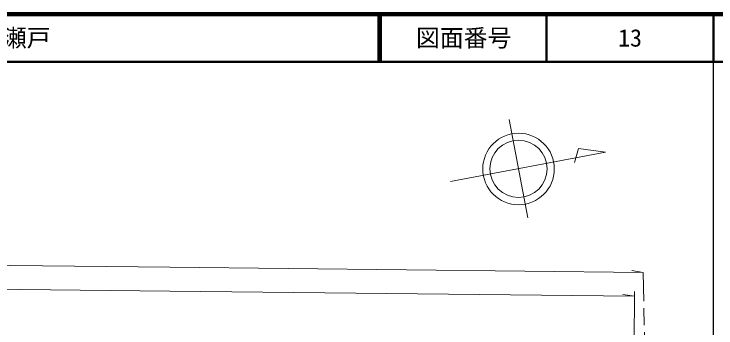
# Model space of a CAD drawing. Units: millimetres, scale not verified. Extents: x 40000 to 680000, y 20000 to 380000.
# Drawn here: x 432361 to 579500, y 314176 to 380000 of the extents above; entities that cross this region are included whole.
import ezdxf
from ezdxf.enums import TextEntityAlignment as Align

# ---------------------------------------------------------------- set-up
doc = ezdxf.new("R2010")
doc.units = ezdxf.units.MM
doc.header["$LTSCALE"] = 1000
doc.linetypes.add('CHAIN', pattern=[18.5, 12, -1.5, 3.5, -1.5])
for name, color, linetype, lineweight in [('M-BGD', 7, 'Continuous', 13), ('M-BMK', 2, 'CHAIN', 13), ('M-BMK-SRVR', 3, 'Continuous', 13), ('M-STR-HTXT', 7, 'Continuous', 13), ('M-TTL', 2, 'Continuous', 140), ('M-TTL-BAND', 7, 'Continuous', 25), ('M-TTL-LINE', 7, 'Continuous', 50)]:
    doc.layers.add(name, color=color, linetype=linetype, lineweight=lineweight)
doc.layers.add('M-TTL-TXT', color=7, linetype='Continuous')
doc.styles.add('ＭＳ ゴシック', font='')
doc.styles.get('ＭＳ ゴシック').set_extended_font_data('MS Gothic')

msp = doc.modelspace()

# ---------------------------------------------------------------- linework, layer by layer
at = {"layer": 'M-BGD'}
msp.add_line((562120, 290859), (562449, 321850), dxfattribs=at)
at = {"layer": 'M-BMK'}
msp.add_line((565762, 245809), (564264, 325831), dxfattribs=at)
at = {"layer": 'M-BMK-SRVR'}
for p, q in [((536153, 357869), (540065, 337237)), ((550700, 351778), (549877, 348893)), ((556314, 351005), (550700, 351778)), ((523863, 344852), (556314, 351005))]:
    msp.add_line(p, q, dxfattribs=at)
for centre, radius in [((538117, 347512), 7500), ((538109, 347553), 6000)]:
    msp.add_circle(centre, radius, dxfattribs=at)
at = {"layer": 'M-STR-HTXT'}
for p, q in [((564264, 325831), (561837, 326199)), ((562438, 320850), (560011, 321219))]:
    msp.add_line(p, q, dxfattribs=at)
for points in [[(63579, 331307), (264795, 329129), (364869, 327983), (465046, 326917), (564264, 325831)], [(63712, 326305), (264741, 324129), (364812, 322983), (464992, 321918), (562438, 320850)]]:
    msp.add_lwpolyline(points, dxfattribs=at)
at = {"layer": 'M-TTL'}
msp.add_line((680000, 380000), (40000, 380000), dxfattribs=at)
at = {"layer": 'M-TTL-BAND'}
msp.add_line((579000, 20000), (579000, 370000), dxfattribs=at)
at = {"layer": 'M-TTL-LINE'}
for p, q in [((508747, 380000), (508747, 370000)), ((509247, 380000), (509247, 370000)), ((543997, 380000), (543997, 370000)), ((579000, 380000), (579000, 370000)), ((40000, 370000), (680000, 370000))]:
    msp.add_line(p, q, dxfattribs=at)

# ---------------------------------------------------------------- texts
at = {"layer": 'M-TTL-TXT', "style": 'ＭＳ ゴシック'}
msp.add_text('下松市大字瀬戸', height=3666, dxfattribs=at).set_placement((405024, 375000), align=Align.MIDDLE_LEFT)
for s, p in [('図面番号', (526622, 375000)), ('13', (561497, 375000))]:
    msp.add_text(s, height=3666, dxfattribs=at).set_placement(p, align=Align.MIDDLE_CENTER)

doc.saveas('drawing.dxf')
